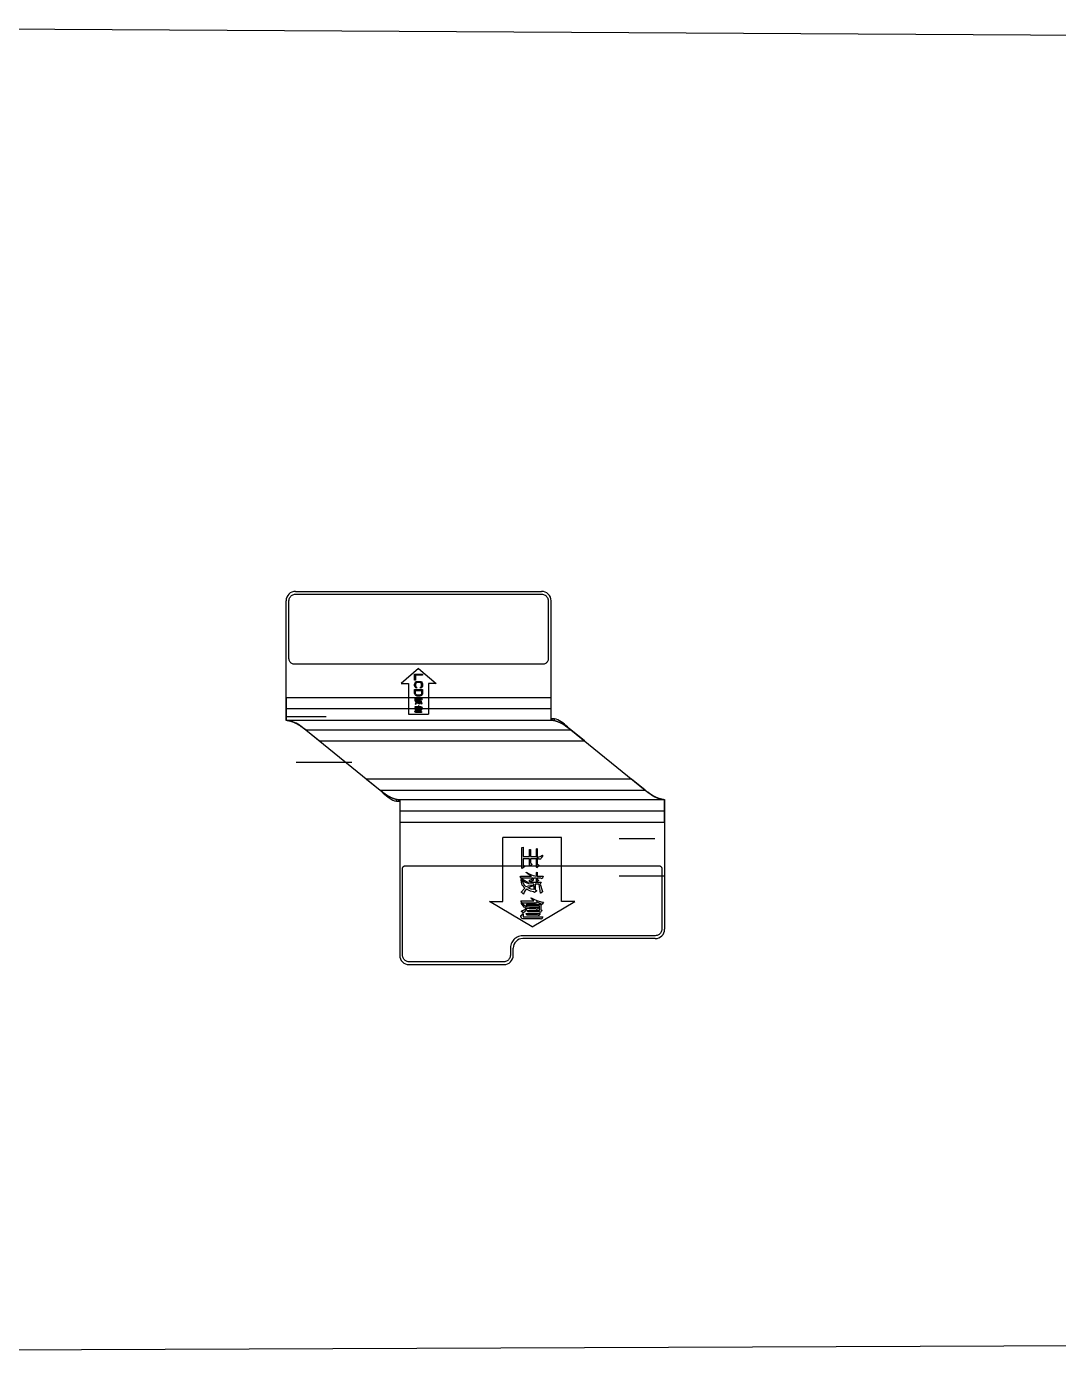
# Model space of a CAD drawing. Header units: millimetres. Extents: x 0 to 420, y 0 to 297.
# Drawn here: x 169.9 to 224.5, y 74.9 to 144.9 of the extents above; entities that cross this region are included whole.
import ezdxf

# ---------------------------------------------------------------- set-up
doc = ezdxf.new("R2010")
doc.units = ezdxf.units.MM
doc.header["$LTSCALE"] = 23.1
doc.layers.get('0').update_dxf_attribs({"linetype": 'CONTINUOUS'})
doc.layers.add('00_COSMETICS', color=7, linetype='CONTINUOUS')

msp = doc.modelspace()

# ---------------------------------------------------------------- linework, layer by layer
at = {"color": 7}
for p, q in [((147.0761, 144.8814), (292.2071, 144.031)), ((184.1648, 115.0322), (197.1648, 115.0322)), ((183.6648, 108.2082), (183.6648, 114.5322)), ((197.6648, 108.2082), (197.6648, 114.5322)), ((197.7282, 108.2082), (183.6648, 108.2082)), ((197.6648, 108.3202), (197.7282, 108.3202)), ((197.7282, 108.2082), (197.7282, 108.3202)), ((184.7093, 107.7082), (188.6269, 104.5322)), ((198.7093, 107.7082), (202.6269, 104.5322)), ((189.6043, 104.0322), (189.6043, 103.9202)), ((189.6043, 104.0322), (203.6648, 104.0322)), ((189.6648, 103.9202), (189.6043, 103.9202)), ((189.6648, 104.0322), (189.6648, 95.8082)), ((203.6648, 104.0322), (203.6648, 97.1842)), ((203.1648, 96.6842), (196.1648, 96.6842)), ((195.6648, 95.8082), (195.6648, 96.1842)), ((190.1648, 95.3082), (195.1648, 95.3082)), ((147.3596, 74.8643), (292.4847, 75.4519))]:
    msp.add_line(p, q, dxfattribs=at)
at = {"color": 2}
for p, q in [((190.6648, 110.9613), (189.7351, 110.1548)), ((190.4533, 110.3397), (190.4533, 110.6569)), ((190.4533, 110.6569), (190.8763, 110.6569)), ((190.6648, 110.9613), (191.5944, 110.1548)), ((190.8763, 110.6569), (190.8763, 110.6041)), ((189.7351, 110.1548), (190.1359, 110.1548)), ((190.1359, 110.1548), (190.1359, 108.5506)), ((190.5073, 110.3397), (190.4533, 110.3397)), ((190.4533, 110.1282), (190.4623, 110.1723)), ((190.4533, 110.0489), (190.4533, 110.1282)), ((190.4623, 110.0048), (190.4533, 110.0489)), ((190.4623, 110.1723), (190.4803, 110.2075)), ((190.4803, 109.9696), (190.4623, 110.0048)), ((190.4803, 110.2075), (190.5163, 110.2428)), ((190.5163, 109.9343), (190.4803, 109.9696)), ((190.5073, 110.6041), (190.5073, 110.3397)), ((190.8763, 110.6041), (190.5073, 110.6041)), ((190.5163, 110.1634), (190.5073, 110.1282)), ((190.5073, 110.1282), (190.5073, 110.0489)), ((190.5073, 110.0489), (190.5163, 110.0136)), ((190.5163, 110.2428), (190.5523, 110.2604)), ((190.5343, 110.1899), (190.5163, 110.1634)), ((190.5163, 110.0136), (190.5343, 109.9872)), ((190.5613, 109.9255), (190.5163, 109.9343)), ((190.5613, 110.2075), (190.5343, 110.1899)), ((190.5343, 109.9872), (190.5613, 109.9784)), ((190.5523, 110.2604), (190.5973, 110.2692)), ((190.5973, 110.2163), (190.5613, 110.2075)), ((190.5613, 109.9784), (190.5613, 109.9255)), ((190.5973, 110.2692), (190.7323, 110.2692)), ((190.7323, 110.2163), (190.5973, 110.2163)), ((190.7323, 110.2692), (190.7773, 110.2604)), ((190.7683, 110.2075), (190.7323, 110.2163)), ((190.7953, 110.1899), (190.7683, 110.2075)), ((190.7683, 109.9784), (190.7953, 109.9872)), ((190.7683, 109.9255), (190.7683, 109.9784)), ((190.8133, 109.9343), (190.7683, 109.9255)), ((190.7773, 110.2604), (190.8133, 110.2428)), ((190.8133, 110.1634), (190.7953, 110.1899)), ((190.7953, 109.9872), (190.8133, 110.0136)), ((190.8133, 110.2428), (190.8493, 110.2075)), ((190.8223, 110.1282), (190.8133, 110.1634)), ((190.8133, 110.0136), (190.8223, 110.0489)), ((190.8493, 109.9696), (190.8133, 109.9343)), ((190.8223, 110.0489), (190.8223, 110.1282)), ((190.8493, 110.2075), (190.8673, 110.1723)), ((190.8673, 110.0048), (190.8493, 109.9696)), ((190.8673, 110.1723), (190.8763, 110.1282)), ((190.8763, 110.0489), (190.8673, 110.0048)), ((190.8763, 110.1282), (190.8763, 110.0489)), ((191.1936, 110.1548), (191.1936, 108.5506)), ((191.5944, 110.1548), (191.1936, 110.1548)), ((190.4533, 109.6435), (190.4533, 109.855)), ((190.4533, 109.855), (190.8763, 109.855)), ((190.4623, 109.5994), (190.4533, 109.6435)), ((190.4803, 109.5642), (190.4623, 109.5994)), ((190.4667, 109.3447), (190.4734, 109.3514)), ((190.4801, 109.3179), (190.4667, 109.3447)), ((190.4734, 109.3514), (190.6547, 109.3514)), ((190.6748, 109.3179), (190.4801, 109.3179)), ((190.4801, 109.3044), (190.4868, 109.3111)), ((190.5003, 109.2843), (190.4801, 109.3044)), ((190.4801, 109.2843), (190.4801, 109.291)), ((190.4801, 109.291), (190.4868, 109.2843)), ((190.4868, 109.2507), (190.4801, 109.2843)), ((190.5163, 109.5289), (190.4803, 109.5642)), ((190.4868, 109.3111), (190.4935, 109.3111)), ((190.4868, 109.2843), (190.5137, 109.2373)), ((190.5003, 109.2037), (190.4868, 109.2507)), ((190.4935, 109.3111), (190.5405, 109.2776)), ((190.5405, 109.2507), (190.5003, 109.2843)), ((190.5073, 109.6435), (190.5073, 109.8021)), ((190.5073, 109.8021), (190.8223, 109.8021)), ((190.5163, 109.6083), (190.5073, 109.6435)), ((190.5137, 109.2373), (190.5338, 109.2037)), ((190.5343, 109.5818), (190.5163, 109.6083)), ((190.5523, 109.5113), (190.5163, 109.5289)), ((190.5613, 109.5642), (190.5343, 109.5818)), ((190.5405, 109.2776), (190.5808, 109.2574)), ((190.6077, 109.2239), (190.5405, 109.2507)), ((190.5973, 109.5025), (190.5523, 109.5113)), ((190.5973, 109.5554), (190.5613, 109.5642)), ((190.5674, 109.4119), (190.5674, 109.4186)), ((190.5674, 109.4186), (190.6278, 109.385)), ((190.6144, 109.3716), (190.5674, 109.4119)), ((190.5808, 109.2574), (190.6345, 109.2507)), ((190.7323, 109.5554), (190.5973, 109.5554)), ((190.7323, 109.5025), (190.5973, 109.5025)), ((190.6547, 109.3514), (190.6144, 109.3716)), ((190.6211, 109.2843), (190.6345, 109.291)), ((190.6211, 109.2776), (190.6211, 109.2843)), ((190.6278, 109.2641), (190.6211, 109.2776)), ((190.6278, 109.385), (190.6815, 109.3649)), ((190.6413, 109.2574), (190.6278, 109.2641)), ((190.6345, 109.291), (190.6547, 109.2977)), ((190.6345, 109.2507), (190.8158, 109.2507)), ((190.6681, 109.2709), (190.6413, 109.2574)), ((190.6547, 109.2977), (190.6748, 109.3179)), ((190.6815, 109.291), (190.6681, 109.2709)), ((190.6815, 109.3649), (190.7353, 109.3514)), ((190.6883, 109.3179), (190.6815, 109.291)), ((190.7353, 109.3179), (190.6883, 109.3179)), ((190.7683, 109.5642), (190.7323, 109.5554)), ((190.7773, 109.5113), (190.7323, 109.5025)), ((190.7353, 109.4119), (190.7487, 109.4186)), ((190.7353, 109.3514), (190.7353, 109.4119)), ((190.7353, 109.2574), (190.7353, 109.3179)), ((190.742, 109.2574), (190.7353, 109.2574)), ((190.7688, 109.2776), (190.742, 109.2574)), ((190.7487, 109.4186), (190.7487, 109.3514)), ((190.7487, 109.3514), (190.8494, 109.3514)), ((190.7487, 109.3179), (190.7487, 109.2977)), ((190.8091, 109.3179), (190.7487, 109.3179)), ((190.7487, 109.2977), (190.7688, 109.2843)), ((190.7953, 109.5818), (190.7683, 109.5642)), ((190.7688, 109.2843), (190.7688, 109.2776)), ((190.8133, 109.5289), (190.7773, 109.5113)), ((190.8133, 109.6083), (190.7953, 109.5818)), ((190.8158, 109.2507), (190.7957, 109.2171)), ((190.8293, 109.3044), (190.8091, 109.3179)), ((190.8223, 109.6435), (190.8133, 109.6083)), ((190.8493, 109.5642), (190.8133, 109.5289)), ((190.8223, 109.8021), (190.8223, 109.6435)), ((190.8494, 109.3514), (190.8293, 109.3044)), ((190.8673, 109.5994), (190.8493, 109.5642)), ((190.8763, 109.6435), (190.8673, 109.5994)), ((190.8763, 109.855), (190.8763, 109.6435)), ((190.1359, 108.5506), (191.1936, 108.5506)), ((190.4734, 108.9351), (190.4801, 108.9419)), ((190.4734, 108.9351), (190.5137, 108.8814)), ((190.4734, 108.68), (190.4734, 108.6934)), ((190.4734, 108.6934), (190.4868, 108.6934)), ((190.4868, 108.6531), (190.4734, 108.68)), ((190.4801, 109.0829), (190.5405, 109.15)), ((190.4935, 109.0761), (190.4801, 109.0829)), ((190.4801, 108.9419), (190.695, 108.9419)), ((190.4801, 108.9016), (190.4868, 108.9083)), ((190.5137, 108.8546), (190.4801, 108.9016)), ((190.4868, 108.9083), (190.7017, 108.9083)), ((190.4868, 108.7673), (190.4935, 108.774)), ((190.4868, 108.7606), (190.4868, 108.7673)), ((190.507, 108.7471), (190.4868, 108.7606)), ((190.4868, 108.6934), (190.4935, 108.7001)), ((190.4935, 108.6464), (190.4868, 108.6531)), ((190.507, 109.0627), (190.4935, 109.0761)), ((190.4935, 108.774), (190.5338, 108.7874)), ((190.4935, 108.7001), (190.507, 108.7203)), ((190.507, 108.6397), (190.4935, 108.6464)), ((190.5405, 109.15), (190.5003, 109.2037)), ((190.5137, 109.0493), (190.507, 109.0627)), ((190.5271, 108.7471), (190.507, 108.7471)), ((190.507, 108.7203), (190.5137, 108.727)), ((190.8024, 108.6397), (190.507, 108.6397)), ((190.5204, 109.0493), (190.5137, 109.0493)), ((190.5137, 108.8814), (190.5405, 108.8613)), ((190.5338, 108.8344), (190.5137, 108.8546)), ((190.5137, 108.727), (190.5137, 108.6733)), ((190.5137, 108.6733), (190.8427, 108.6733)), ((190.5338, 109.0829), (190.5204, 109.0493)), ((190.5405, 108.7539), (190.5271, 108.7471)), ((190.5338, 109.2037), (190.5674, 109.1769)), ((190.5473, 109.1097), (190.5338, 109.0829)), ((190.5607, 108.821), (190.5338, 108.8344)), ((190.5338, 108.7874), (190.5473, 108.8009)), ((190.5405, 108.8613), (190.5741, 108.8411)), ((190.5473, 108.7606), (190.5405, 108.7539)), ((190.5674, 109.1366), (190.5473, 109.1097)), ((190.5473, 108.8009), (190.5607, 108.821)), ((190.5741, 108.8143), (190.5473, 108.7606)), ((190.5674, 109.1769), (190.601, 109.1903)), ((190.601, 109.1164), (190.5674, 109.1366)), ((190.5674, 108.8747), (190.5741, 108.8814)), ((190.5808, 108.8546), (190.5674, 108.8747)), ((190.5741, 108.7001), (190.5674, 108.727)), ((190.5674, 108.727), (190.7957, 108.727)), ((190.5741, 108.8814), (190.8293, 108.8814)), ((190.5741, 108.8411), (190.6211, 108.8344)), ((190.6144, 108.8076), (190.5741, 108.8143)), ((190.7554, 108.7001), (190.5741, 108.7001)), ((190.789, 108.8546), (190.5808, 108.8546)), ((190.5943, 108.7539), (190.5808, 108.7807)), ((190.5808, 108.7807), (190.789, 108.7807)), ((190.5943, 109.1567), (190.6211, 109.1701)), ((190.6211, 109.1433), (190.5943, 109.1567)), ((190.789, 108.7539), (190.5943, 108.7539)), ((190.601, 109.1903), (190.6345, 109.197)), ((190.6345, 109.103), (190.601, 109.1164)), ((190.695, 109.2171), (190.6077, 109.2239)), ((190.7285, 108.8076), (190.6144, 108.8076)), ((190.6211, 109.1701), (190.6681, 109.1903)), ((190.648, 109.1366), (190.6211, 109.1433)), ((190.6211, 108.8344), (190.7688, 108.8344)), ((190.6345, 109.197), (190.695, 109.2037)), ((190.6883, 109.0896), (190.6345, 109.103)), ((190.6413, 108.9821), (190.648, 108.9889)), ((190.695, 108.9419), (190.6413, 108.9821)), ((190.695, 109.1299), (190.648, 109.1366)), ((190.648, 108.9889), (190.7017, 108.962)), ((190.6681, 109.1903), (190.695, 109.1903)), ((190.7017, 109.0761), (190.6883, 109.0896)), ((190.695, 109.2037), (190.695, 109.2171)), ((190.695, 109.1903), (190.695, 109.1299)), ((190.7353, 109.103), (190.7017, 109.0761)), ((190.7017, 108.962), (190.7621, 108.9419)), ((190.7151, 108.9016), (190.7017, 108.9083)), ((190.7151, 109.2171), (190.7151, 109.1231)), ((190.7823, 109.2171), (190.7151, 109.2171)), ((190.7151, 109.1231), (190.7353, 109.1097)), ((190.7218, 108.9016), (190.7151, 108.9016)), ((190.7353, 108.9217), (190.7218, 108.9016)), ((190.742, 108.7941), (190.7285, 108.8076)), ((190.7353, 109.1097), (190.7353, 109.103)), ((190.8091, 108.8881), (190.7353, 108.9217)), ((190.7487, 108.7941), (190.742, 108.7941)), ((190.7688, 108.8344), (190.7487, 108.7941)), ((190.7688, 108.6934), (190.7554, 108.7001)), ((190.7621, 108.9419), (190.8158, 108.9217)), ((190.7755, 108.6934), (190.7688, 108.6934)), ((190.7957, 108.727), (190.7755, 108.6934)), ((190.8024, 109.0694), (190.7823, 109.2171)), ((190.789, 108.7807), (190.789, 108.8546)), ((190.7957, 108.7471), (190.789, 108.7539)), ((190.7957, 109.2171), (190.836, 109.0963)), ((190.8024, 108.7471), (190.7957, 108.7471)), ((190.8091, 109.0694), (190.8024, 109.0694)), ((190.8225, 108.7807), (190.8024, 108.7471)), ((190.8158, 108.633), (190.8024, 108.6397)), ((190.836, 109.0896), (190.8091, 109.0694)), ((190.8225, 108.8814), (190.8091, 108.8881)), ((190.8225, 108.8814), (190.8091, 108.8546)), ((190.8091, 108.8546), (190.8091, 108.7874)), ((190.8091, 108.7874), (190.8293, 108.7807)), ((190.8158, 108.9217), (190.8561, 108.915)), ((190.8225, 108.633), (190.8158, 108.633)), ((190.8293, 108.7807), (190.8225, 108.7807)), ((190.8427, 108.6733), (190.8225, 108.633)), ((190.8561, 108.915), (190.8293, 108.8814)), ((190.836, 109.0963), (190.836, 109.0896)), ((185.7799, 108.3995), (183.6648, 108.3995)), ((187.1361, 105.9821), (184.1903, 105.9821)), ((198.2224, 102.0201), (195.1071, 102.0201)), ((195.1071, 98.646), (195.1071, 102.0201)), ((198.2224, 98.646), (198.2224, 102.0201)), ((201.2536, 101.9647), (203.1458, 101.9647)), ((196.1224, 101.4936), (196.1862, 101.5149)), ((196.1224, 100.4088), (196.1224, 101.4936)), ((196.1862, 101.5149), (196.1862, 101.0257)), ((196.1862, 101.0257), (196.5265, 101.0257)), ((196.5265, 100.898), (196.1862, 100.898)), ((196.1862, 100.898), (196.1862, 100.579)), ((196.5265, 101.3872), (196.569, 101.3872)), ((196.5265, 101.0257), (196.5265, 101.3872)), ((196.5265, 100.5365), (196.5265, 100.898)), ((196.569, 101.3872), (196.569, 101.0257)), ((196.569, 101.0257), (196.8881, 101.0257)), ((196.8881, 100.898), (196.569, 100.898)), ((196.569, 100.898), (196.569, 100.6853)), ((196.8881, 101.4298), (196.9306, 101.4511)), ((196.8881, 101.0257), (196.8881, 101.4298)), ((196.8881, 100.4514), (196.8881, 100.898)), ((196.9306, 101.4511), (196.9306, 100.6428)), ((196.9519, 100.9619), (196.9732, 100.9831)), ((196.9732, 100.9193), (196.9519, 100.9619)), ((196.9732, 100.9831), (197.0157, 101.0044)), ((197.0157, 100.8768), (196.9732, 100.9193)), ((197.0157, 101.0044), (197.0795, 101.0257)), ((197.1008, 100.8768), (197.0157, 100.8768)), ((197.0795, 101.0257), (197.2071, 101.0895)), ((197.1221, 100.898), (197.1008, 100.8768)), ((197.1646, 100.9619), (197.1221, 100.898)), ((197.2284, 101.0682), (197.1646, 100.9619)), ((197.2071, 101.0895), (197.2284, 101.0682)), ((196.1436, 100.3876), (196.1224, 100.4088)), ((196.2713, 100.4939), (196.1436, 100.3876)), ((196.1862, 100.579), (196.2713, 100.5152)), ((196.2713, 100.5152), (196.2713, 100.4939)), ((196.3563, 100.1961), (196.5478, 100.0898)), ((196.3563, 100.1749), (196.3563, 100.1961)), ((196.5052, 100.0472), (196.3563, 100.1749)), ((196.5478, 100.5152), (196.5265, 100.5365)), ((196.6541, 100.6003), (196.5478, 100.5152)), ((196.569, 100.6853), (196.6541, 100.6215)), ((196.6541, 100.6215), (196.6541, 100.6003)), ((196.9094, 100.4301), (196.8881, 100.4514)), ((196.8881, 100.1749), (196.9306, 100.1961)), ((196.8881, 99.9834), (196.8881, 100.1749)), ((197.0157, 100.5365), (196.9094, 100.4301)), ((196.9306, 100.6428), (197.0157, 100.5577)), ((196.9306, 100.1961), (196.9306, 99.9834)), ((197.0157, 100.5577), (197.0157, 100.5365)), ((196.0373, 99.9622), (196.0586, 99.9834)), ((196.0798, 99.8771), (196.0373, 99.9622)), ((196.0586, 99.9834), (196.6328, 99.9834)), ((196.6967, 99.8771), (196.0798, 99.8771)), ((196.0798, 99.8345), (196.1011, 99.8558)), ((196.1436, 99.7707), (196.0798, 99.8345)), ((196.0798, 99.792), (196.1011, 99.7707)), ((196.0798, 99.7707), (196.0798, 99.792)), ((196.1011, 99.6644), (196.0798, 99.7707)), ((196.1011, 99.8558), (196.1224, 99.8558)), ((196.1011, 99.7707), (196.1862, 99.6219)), ((196.1436, 99.5155), (196.1011, 99.6644)), ((196.1224, 99.8558), (196.2713, 99.7495)), ((196.2713, 99.6644), (196.1436, 99.7707)), ((196.2713, 99.3453), (196.1436, 99.5155)), ((196.1862, 99.6219), (196.25, 99.5155)), ((196.25, 99.5155), (196.3563, 99.4304)), ((196.2713, 99.7495), (196.3989, 99.6857)), ((196.484, 99.5793), (196.2713, 99.6644)), ((196.3563, 99.4304), (196.4627, 99.473)), ((196.3989, 99.6857), (196.569, 99.6644)), ((196.4627, 99.473), (196.569, 99.4942)), ((196.7605, 99.558), (196.484, 99.5793)), ((196.6328, 99.9834), (196.5052, 100.0472)), ((196.5265, 99.7707), (196.569, 99.792)), ((196.5265, 99.7495), (196.5265, 99.7707)), ((196.5478, 99.7069), (196.5265, 99.7495)), ((196.5265, 99.4092), (196.6754, 99.473)), ((196.5478, 100.0898), (196.7179, 100.026)), ((196.5903, 99.6857), (196.5478, 99.7069)), ((196.569, 99.792), (196.6328, 99.8133)), ((196.569, 99.6644), (197.1433, 99.6644)), ((196.569, 99.4942), (196.7605, 99.5155)), ((196.6754, 99.7282), (196.5903, 99.6857)), ((196.6328, 99.8133), (196.6967, 99.8771)), ((196.7179, 99.792), (196.6754, 99.7282)), ((196.6754, 99.473), (196.7605, 99.473)), ((196.7179, 100.026), (196.8881, 99.9834)), ((196.7392, 99.8771), (196.7179, 99.792)), ((196.8881, 99.8771), (196.7392, 99.8771)), ((196.7605, 99.5155), (196.7605, 99.558)), ((196.7605, 99.473), (196.7605, 99.2815)), ((197.037, 99.558), (196.8243, 99.558)), ((196.8243, 99.558), (196.8243, 99.2603)), ((196.8881, 99.6857), (196.8881, 99.8771)), ((196.9094, 99.6857), (196.8881, 99.6857)), ((196.9944, 99.7495), (196.9094, 99.6857)), ((196.9306, 99.9834), (197.2497, 99.9834)), ((197.1221, 99.8771), (196.9306, 99.8771)), ((196.9306, 99.8771), (196.9306, 99.8133)), ((196.9306, 99.8133), (196.9944, 99.7707)), ((196.9944, 99.7707), (196.9944, 99.7495)), ((197.1008, 99.0901), (197.037, 99.558)), ((197.1433, 99.6644), (197.0795, 99.558)), ((197.0795, 99.558), (197.2071, 99.1752)), ((197.1859, 99.8345), (197.1221, 99.8771)), ((197.2497, 99.9834), (197.1859, 99.8345)), ((201.2536, 99.9983), (203.6648, 99.9983)), ((196.0798, 99.1326), (196.2713, 99.3453)), ((196.1224, 99.1114), (196.0798, 99.1326)), ((196.1649, 99.0688), (196.1224, 99.1114)), ((196.1862, 99.0263), (196.1649, 99.0688)), ((196.2075, 99.0263), (196.1862, 99.0263)), ((196.25, 99.1326), (196.2075, 99.0263)), ((196.2925, 99.2177), (196.25, 99.1326)), ((196.3563, 99.3028), (196.2925, 99.2177)), ((196.4627, 99.239), (196.3563, 99.3028)), ((196.4414, 99.3666), (196.5265, 99.4092)), ((196.5265, 99.3241), (196.4414, 99.3666)), ((196.569, 99.1965), (196.4627, 99.239)), ((196.6116, 99.3028), (196.5265, 99.3241)), ((196.7392, 99.1539), (196.569, 99.1965)), ((196.5903, 98.8136), (196.6116, 98.8349)), ((196.7605, 98.686), (196.5903, 98.8136)), ((196.7605, 99.2815), (196.6116, 99.3028)), ((196.6116, 98.8349), (196.7817, 98.7498)), ((196.7817, 99.1114), (196.7392, 99.1539)), ((196.8881, 99.1965), (196.7817, 99.1114)), ((196.7817, 98.7498), (196.9732, 98.686)), ((196.8243, 99.2603), (196.8881, 99.2177)), ((196.8881, 99.2177), (196.8881, 99.1965)), ((197.1221, 99.0901), (197.1008, 99.0901)), ((197.2071, 99.1539), (197.1221, 99.0901)), ((197.2071, 99.1752), (197.2071, 99.1539)), ((194.4118, 98.646), (195.1071, 98.646)), ((196.6648, 97.3133), (194.4118, 98.646)), ((196.0586, 98.6647), (196.0798, 98.686)), ((196.1862, 98.4945), (196.0586, 98.6647)), ((196.0798, 98.686), (196.7605, 98.686)), ((196.0798, 98.5584), (196.1011, 98.5796)), ((196.1862, 98.4095), (196.0798, 98.5584)), ((196.1011, 98.5796), (196.7817, 98.5796)), ((196.1011, 98.133), (196.1224, 98.1542)), ((196.1011, 98.1117), (196.1011, 98.133)), ((196.1649, 98.0692), (196.1011, 98.1117)), ((196.1224, 98.1542), (196.25, 98.1968)), ((196.2287, 98.0692), (196.1649, 98.0692)), ((196.1862, 98.4945), (196.2713, 98.4307)), ((196.25, 98.3457), (196.1862, 98.4095)), ((196.2713, 98.0904), (196.2287, 98.0692)), ((196.3351, 98.3031), (196.25, 98.3457)), ((196.25, 98.1968), (196.2925, 98.2393)), ((196.2713, 98.4307), (196.3776, 98.3669)), ((196.2925, 98.1117), (196.2713, 98.0904)), ((196.2925, 98.2393), (196.3351, 98.3031)), ((196.3776, 98.2819), (196.2925, 98.1117)), ((196.3563, 98.4733), (196.3776, 98.4945)), ((196.3989, 98.4095), (196.3563, 98.4733)), ((196.3776, 98.4945), (197.1859, 98.4945)), ((196.3776, 98.3669), (196.5265, 98.3457)), ((196.5052, 98.2606), (196.3776, 98.2819)), ((197.0582, 98.4095), (196.3989, 98.4095)), ((196.3989, 98.1755), (197.0582, 98.1755)), ((196.4414, 98.0904), (196.3989, 98.1755)), ((197.0582, 98.0904), (196.4414, 98.0904)), ((196.8668, 98.2606), (196.5052, 98.2606)), ((196.5265, 98.3457), (196.9944, 98.3457)), ((196.6648, 97.3133), (198.9177, 98.646)), ((196.8243, 98.5584), (196.7817, 98.5796)), ((196.8455, 98.5584), (196.8243, 98.5584)), ((196.8881, 98.6222), (196.8455, 98.5584)), ((196.9094, 98.218), (196.8668, 98.2606)), ((197.1221, 98.5158), (196.8881, 98.6222)), ((196.9306, 98.218), (196.9094, 98.218)), ((196.9944, 98.3457), (196.9306, 98.218)), ((196.9732, 98.686), (197.1433, 98.6222)), ((197.0582, 98.1755), (197.0582, 98.4095)), ((197.0795, 98.0692), (197.0582, 98.0904)), ((197.1008, 98.0692), (197.0795, 98.0692)), ((197.1646, 98.1755), (197.1008, 98.0692)), ((197.1646, 98.4945), (197.1221, 98.5158)), ((197.1646, 98.4945), (197.1221, 98.4095)), ((197.1221, 98.4095), (197.1221, 98.1968)), ((197.1221, 98.1968), (197.1859, 98.1755)), ((197.1433, 98.6222), (197.2709, 98.6009)), ((197.1859, 98.1755), (197.1646, 98.1755)), ((197.2709, 98.6009), (197.1859, 98.4945)), ((198.9177, 98.646), (198.2224, 98.646)), ((196.0586, 97.899), (196.1011, 97.899)), ((196.0586, 97.8565), (196.0586, 97.899)), ((196.1011, 97.7714), (196.0586, 97.8565)), ((196.1011, 97.899), (196.1224, 97.9203)), ((196.1224, 97.7501), (196.1011, 97.7714)), ((196.1224, 97.9203), (196.1649, 97.9841)), ((196.1649, 97.7288), (196.1224, 97.7501)), ((196.1649, 97.9841), (196.1862, 98.0053)), ((197.1008, 97.7288), (196.1649, 97.7288)), ((196.1862, 98.0053), (196.1862, 97.8352)), ((196.1862, 97.8352), (197.2284, 97.8352)), ((196.3563, 98.0053), (197.0795, 98.0053)), ((196.3776, 97.9203), (196.3563, 98.0053)), ((196.9519, 97.9203), (196.3776, 97.9203)), ((196.9944, 97.899), (196.9519, 97.9203)), ((197.0157, 97.899), (196.9944, 97.899)), ((197.0795, 98.0053), (197.0157, 97.899)), ((197.1433, 97.7076), (197.1008, 97.7288)), ((197.1646, 97.7076), (197.1433, 97.7076)), ((197.2284, 97.8352), (197.1646, 97.7076))]:
    msp.add_line(p, q, dxfattribs=at)
at = {"color": 9}
for p, q in [((197.6648, 108.8202), (183.6648, 108.8202)), ((197.8499, 108.1901), (197.8499, 108.298)), ((184.7093, 107.7082), (198.7093, 107.7082)), ((188.6269, 104.5322), (202.6269, 104.5322)), ((189.4796, 104.0517), (189.4796, 103.9441)), ((203.6648, 103.4202), (189.6648, 103.4202))]:
    msp.add_line(p, q, dxfattribs=at)
at = {"color": 7}
for points in [[(183.7282, 108.2082), (183.7436, 108.2076), (183.761, 108.206), (183.7803, 108.2032), (183.8015, 108.1996), (183.8247, 108.1952), (183.8499, 108.1901)], [(184.7093, 107.7082), (184.6233, 107.7731), (184.5374, 107.8369), (184.4515, 107.8984), (184.3656, 107.9567), (184.2796, 108.011), (184.1935, 108.0601), (184.1077, 108.1031), (184.0218, 108.1396), (183.9359, 108.1687), (183.8499, 108.1901)], [(197.7282, 108.3202), (197.7441, 108.3195), (197.7618, 108.3173), (197.7812, 108.3139), (197.8024, 108.3094), (197.8253, 108.3041), (197.8499, 108.298)], [(197.8499, 108.1901), (197.8247, 108.1952), (197.8015, 108.1996), (197.7803, 108.2032), (197.761, 108.206), (197.7436, 108.2076), (197.7282, 108.2082)], [(198.7093, 107.7082), (198.6233, 107.7877), (198.5374, 107.8657), (198.4515, 107.941), (198.3656, 108.0124), (198.2796, 108.0788), (198.1935, 108.1389), (198.1077, 108.1916), (198.0218, 108.2362), (197.9359, 108.2719), (197.8499, 108.298)], [(198.7093, 107.7082), (198.6233, 107.7731), (198.5374, 107.8369), (198.4515, 107.8984), (198.3656, 107.9567), (198.2796, 108.011), (198.1935, 108.0601), (198.1077, 108.1031), (198.0218, 108.1396), (197.9359, 108.1687), (197.8499, 108.1901)], [(188.6269, 104.5322), (188.7122, 104.4534), (188.7975, 104.376), (188.8827, 104.3012), (188.9679, 104.2302), (189.0533, 104.1641), (189.1386, 104.1042), (189.2238, 104.0515), (189.309, 104.0068), (189.3943, 103.9708), (189.4796, 103.9441)], [(188.6269, 104.5322), (188.7122, 104.4678), (188.7975, 104.4046), (188.8827, 104.3435), (188.9679, 104.2855), (189.0533, 104.2315), (189.1386, 104.1825), (189.2238, 104.1395), (189.3091, 104.1029), (189.3943, 104.0735), (189.4796, 104.0517)], [(202.6269, 104.5322), (202.7122, 104.4678), (202.7975, 104.4046), (202.8827, 104.3435), (202.9679, 104.2855), (203.0533, 104.2315), (203.1386, 104.1825), (203.2238, 104.1395), (203.3091, 104.1029), (203.3943, 104.0735), (203.4796, 104.0517)], [(189.4796, 104.0517), (189.5056, 104.0463), (189.5295, 104.0416), (189.5513, 104.0376), (189.571, 104.0347), (189.5887, 104.0329), (189.6043, 104.0322)], [(189.6043, 103.9202), (189.5882, 103.921), (189.5702, 103.9234), (189.5503, 103.927), (189.5286, 103.9318), (189.505, 103.9376), (189.4796, 103.9441)], [(203.6043, 104.0322), (203.5887, 104.0329), (203.571, 104.0347), (203.5513, 104.0376), (203.5295, 104.0416), (203.5056, 104.0463), (203.4796, 104.0517)]]:
    msp.add_lwpolyline(points, dxfattribs=at)
for centre, start, end in [((184.1648, 114.5322), 90, 180), ((197.1648, 114.5322), 0, 90), ((196.1648, 96.1842), 90, 180), ((203.1648, 97.1842), 270, 360), ((190.1648, 95.8082), 180, 270), ((195.1648, 95.8082), 270, 360)]:
    msp.add_arc(centre, 0.5, start, end, dxfattribs=at)
at = {"layer": '00_COSMETICS', "color": 6}
for p, q in [((184.1648, 114.8822), (197.1648, 114.8822)), ((183.8148, 111.4822), (183.8148, 114.5322)), ((197.5148, 114.5322), (197.5148, 111.4822)), ((197.2148, 111.1822), (184.1148, 111.1822)), ((189.8148, 95.8082), (189.8148, 100.3842)), ((189.9648, 100.5342), (203.3648, 100.5342)), ((203.5148, 100.3842), (203.5148, 97.1842)), ((203.1648, 96.8342), (196.1648, 96.8342)), ((195.5148, 96.1842), (195.5148, 95.8082)), ((195.1648, 95.4582), (190.1648, 95.4582))]:
    msp.add_line(p, q, dxfattribs=at)
at = {"layer": '00_COSMETICS', "color": 7}
for p, q in [((183.6648, 109.3995), (183.6648, 108.2082)), ((197.6648, 109.3995), (183.6648, 109.3995)), ((197.6648, 108.2082), (197.6648, 109.3995)), ((183.7597, 108.2061), (183.7628, 108.2057)), ((183.7628, 108.2057), (183.766, 108.2053)), ((183.766, 108.2053), (183.7694, 108.2048)), ((183.7694, 108.2048), (183.7728, 108.2043)), ((183.7779, 108.2036), (183.7834, 108.2027)), ((183.7834, 108.2027), (183.7984, 108.2001)), ((183.7984, 108.2001), (183.8068, 108.1986)), ((183.8068, 108.1986), (183.8176, 108.1965)), ((183.8176, 108.1965), (183.8375, 108.1926)), ((183.8375, 108.1926), (183.8499, 108.1901)), ((183.9345, 108.1691), (183.9379, 108.1681)), ((184.0197, 108.1403), (184.0242, 108.1386)), ((184.1054, 108.1042), (184.1098, 108.1022)), ((184.1834, 108.0655), (184.195, 108.0593)), ((184.3538, 107.9644), (184.3675, 107.9555)), ((184.3675, 107.9555), (184.3839, 107.9446)), ((184.3839, 107.9446), (184.4003, 107.9336)), ((184.4003, 107.9336), (184.4167, 107.9224)), ((184.4167, 107.9224), (184.4331, 107.9112)), ((184.4331, 107.9112), (184.4495, 107.8998)), ((184.4495, 107.8998), (184.4622, 107.8908)), ((184.4622, 107.8908), (184.4783, 107.8795)), ((184.4783, 107.8795), (184.4944, 107.868)), ((184.4944, 107.868), (184.5107, 107.8562)), ((184.5107, 107.8562), (184.527, 107.8444)), ((184.527, 107.8444), (184.5482, 107.8289)), ((184.5482, 107.8289), (184.5725, 107.811)), ((197.7282, 108.2082), (197.6648, 108.2082)), ((197.8104, 108.1979), (197.7998, 108.1999)), ((197.8213, 108.1958), (197.8104, 108.1979)), ((197.8382, 108.1924), (197.8213, 108.1958)), ((197.8499, 108.1901), (197.8382, 108.1924)), ((184.5725, 107.811), (184.5969, 107.7929)), ((184.5969, 107.7929), (184.6212, 107.7747)), ((184.6212, 107.7747), (184.651, 107.7523)), ((184.7093, 107.7082), (185.4239, 107.1289)), ((185.4239, 107.1289), (199.4239, 107.1289)), ((198.7093, 107.7082), (198.6556, 107.7488)), ((199.4239, 107.1289), (198.7093, 107.7082)), ((187.9123, 105.1115), (188.6269, 104.5322)), ((201.9123, 105.1115), (187.9123, 105.1115)), ((202.6269, 104.5322), (201.9123, 105.1115)), ((188.6269, 104.5322), (188.6802, 104.4919)), ((202.6517, 104.5135), (202.6269, 104.5322)), ((202.693, 104.4823), (202.6517, 104.5135)), ((202.7223, 104.4602), (202.693, 104.4823)), ((202.7465, 104.4422), (202.7223, 104.4602)), ((202.7706, 104.4243), (202.7465, 104.4422)), ((202.7867, 104.4125), (202.7706, 104.4243)), ((202.8078, 104.397), (202.7867, 104.4125)), ((202.8239, 104.3853), (202.8078, 104.397)), ((202.8401, 104.3737), (202.8239, 104.3853)), ((202.856, 104.3623), (202.8401, 104.3737)), ((202.872, 104.351), (202.856, 104.3623)), ((202.8846, 104.3421), (202.872, 104.351)), ((202.9009, 104.3308), (202.8846, 104.3421)), ((202.9172, 104.3196), (202.9009, 104.3308)), ((189.4796, 104.0517), (189.4969, 104.0481)), ((189.4969, 104.0481), (189.5135, 104.0447)), ((189.5135, 104.0447), (189.5241, 104.0426)), ((189.5241, 104.0426), (189.5345, 104.0406)), ((189.6043, 104.0322), (189.6648, 104.0322)), ((189.6648, 104.0322), (189.6648, 102.8409)), ((202.9334, 104.3085), (202.9172, 104.3196)), ((202.9497, 104.2975), (202.9334, 104.3085)), ((202.966, 104.2867), (202.9497, 104.2975)), ((202.9811, 104.2769), (202.966, 104.2867)), ((203.1487, 104.1772), (203.1372, 104.1833)), ((203.2261, 104.1385), (203.2217, 104.1405)), ((203.3111, 104.1022), (203.3067, 104.1039)), ((203.3957, 104.0731), (203.3923, 104.0742)), ((203.5146, 104.0445), (203.4796, 104.0517)), ((203.5227, 104.0429), (203.5146, 104.0445)), ((203.5331, 104.0409), (203.5227, 104.0429)), ((203.5476, 104.0383), (203.5331, 104.0409)), ((203.5537, 104.0373), (203.5476, 104.0383)), ((203.5624, 104.0359), (203.559, 104.0364)), ((203.5658, 104.0354), (203.5624, 104.0359)), ((203.5691, 104.035), (203.5658, 104.0354)), ((203.5722, 104.0346), (203.5691, 104.035)), ((203.6648, 102.8409), (203.6648, 104.0322)), ((189.6648, 102.8409), (203.6648, 102.8409))]:
    msp.add_line(p, q, dxfattribs=at)
at = {"layer": '00_COSMETICS', "color": 6}
for points in [[(183.8148, 114.5322), (183.8188, 114.5825), (183.8284, 114.6291), (183.8438, 114.6721), (183.8642, 114.7115), (183.8887, 114.7474), (183.9173, 114.7797), (183.9495, 114.8083), (183.9855, 114.8328), (184.0249, 114.8532), (184.0678, 114.8686), (184.1145, 114.8782), (184.1648, 114.8822)], [(197.1648, 114.8822), (197.215, 114.8782), (197.2617, 114.8686), (197.3046, 114.8532), (197.344, 114.8328), (197.38, 114.8083), (197.4122, 114.7797), (197.4408, 114.7474), (197.4653, 114.7115), (197.4857, 114.6721), (197.5011, 114.6291), (197.5107, 114.5825), (197.5148, 114.5322)], [(184.1148, 111.1822), (184.0717, 111.1857), (184.0317, 111.1939), (183.9948, 111.2071), (183.9611, 111.2246), (183.9303, 111.2456), (183.9026, 111.2701), (183.8781, 111.2978), (183.8571, 111.3286), (183.8397, 111.3623), (183.8265, 111.3992), (183.8182, 111.4391), (183.8148, 111.4822)], [(197.5148, 111.4822), (197.5113, 111.4391), (197.503, 111.3992), (197.4898, 111.3623), (197.4724, 111.3286), (197.4514, 111.2978), (197.4269, 111.2701), (197.3992, 111.2456), (197.3684, 111.2246), (197.3347, 111.2071), (197.2978, 111.1939), (197.2579, 111.1857), (197.2148, 111.1822)], [(189.8148, 100.3842), (189.8156, 100.399), (189.8178, 100.4135), (189.8213, 100.4278), (189.8261, 100.4417), (189.8324, 100.4549), (189.84, 100.4675), (189.8488, 100.4793), (189.8588, 100.4902), (189.8697, 100.5002), (189.8815, 100.509), (189.8941, 100.5166), (189.9073, 100.5229), (189.9212, 100.5277), (189.9355, 100.5312), (189.95, 100.5333), (189.9648, 100.5342)], [(203.3648, 100.5342), (203.3795, 100.5334), (203.394, 100.5312), (203.4083, 100.5277), (203.4222, 100.5229), (203.4355, 100.5166), (203.4481, 100.509), (203.4599, 100.5002), (203.4708, 100.4902), (203.4807, 100.4793), (203.4895, 100.4675), (203.4971, 100.4549), (203.5034, 100.4416), (203.5082, 100.4278), (203.5117, 100.4135), (203.5139, 100.399), (203.5148, 100.3842)], [(196.1648, 96.8342), (196.0872, 96.8293), (196.0133, 96.8163), (195.9427, 96.7951), (195.8761, 96.7666), (195.8145, 96.7318), (195.7575, 96.6909), (195.7052, 96.6439), (195.6582, 96.5915), (195.6172, 96.5346), (195.5824, 96.4729), (195.5539, 96.4064), (195.5327, 96.3358), (195.5197, 96.2618), (195.5148, 96.1842)], [(203.5148, 97.1842), (203.5107, 97.1339), (203.5011, 97.0873), (203.4857, 97.0443), (203.4653, 97.005), (203.4408, 96.969), (203.4122, 96.9367), (203.38, 96.9082), (203.344, 96.8836), (203.3046, 96.8633), (203.2617, 96.8479), (203.215, 96.8383), (203.1648, 96.8342)], [(190.1648, 95.4582), (190.1145, 95.4623), (190.0678, 95.4719), (190.0249, 95.4873), (189.9855, 95.5076), (189.9495, 95.5322), (189.9173, 95.5607), (189.8887, 95.593), (189.8642, 95.629), (189.8438, 95.6683), (189.8284, 95.7113), (189.8188, 95.7579), (189.8148, 95.8082)], [(195.5148, 95.8082), (195.5107, 95.7579), (195.5011, 95.7113), (195.4857, 95.6683), (195.4653, 95.629), (195.4408, 95.593), (195.4122, 95.5607), (195.38, 95.5322), (195.344, 95.5076), (195.3046, 95.4873), (195.2617, 95.4719), (195.215, 95.4623), (195.1648, 95.4582)]]:
    msp.add_lwpolyline(points, dxfattribs=at)
at = {"layer": '00_COSMETICS', "color": 7}
for points in [[(183.7728, 108.2043), (183.7762, 108.2038), (183.7779, 108.2036)], [(183.8499, 108.1901), (183.8583, 108.1884), (183.8668, 108.1865), (183.8753, 108.1846), (183.8837, 108.1826), (183.8922, 108.1806), (183.9006, 108.1784), (183.9091, 108.1762), (183.9176, 108.1739), (183.926, 108.1715), (183.9345, 108.1691)], [(183.9379, 108.1681), (183.9461, 108.1656), (183.9543, 108.1631), (183.9625, 108.1605), (183.9707, 108.1578), (183.9788, 108.1551), (183.987, 108.1523), (183.9952, 108.1494), (184.0034, 108.1464), (184.0116, 108.1434), (184.0197, 108.1403)], [(184.0242, 108.1386), (184.0323, 108.1355), (184.0404, 108.1323), (184.0485, 108.129), (184.0566, 108.1256), (184.0647, 108.1222), (184.0729, 108.1187), (184.081, 108.1152), (184.0892, 108.1116), (184.0973, 108.1079), (184.1054, 108.1042)], [(184.1098, 108.1022), (184.118, 108.0983), (184.1261, 108.0944), (184.1343, 108.0904), (184.1425, 108.0864), (184.1507, 108.0823), (184.1589, 108.0782), (184.1671, 108.074), (184.1752, 108.0698), (184.1834, 108.0655)], [(184.195, 108.0593), (184.2071, 108.0527), (184.2192, 108.046), (184.2312, 108.0392), (184.2433, 108.0323), (184.2554, 108.0253), (184.2675, 108.0182), (184.2796, 108.011), (184.2902, 108.0045), (184.3008, 107.998), (184.3114, 107.9914), (184.322, 107.9848), (184.3326, 107.9781), (184.3432, 107.9713), (184.3538, 107.9644)], [(197.7998, 108.1999), (197.7947, 108.2008), (197.7896, 108.2017), (197.7846, 108.2025), (197.7797, 108.2033), (197.7749, 108.204), (197.7702, 108.2047), (197.7656, 108.2053), (197.761, 108.2059), (197.7566, 108.2064), (197.7522, 108.2069), (197.748, 108.2073), (197.7438, 108.2076), (197.7398, 108.2079), (197.7358, 108.2081), (197.7319, 108.2082), (197.7282, 108.2082)], [(198.6556, 107.7488), (198.6287, 107.769), (198.6019, 107.7892), (198.575, 107.8091), (198.5481, 107.829), (198.5213, 107.8486), (198.4944, 107.868), (198.4676, 107.8871), (198.4407, 107.9059), (198.4139, 107.9244), (198.387, 107.9425), (198.3601, 107.9603), (198.3333, 107.9776), (198.3064, 107.9945), (198.2796, 108.011), (198.2527, 108.0269), (198.2259, 108.0423), (198.199, 108.0571), (198.1722, 108.0714), (198.1453, 108.085), (198.1184, 108.0981), (198.0916, 108.1105), (198.0647, 108.1222), (198.0379, 108.1333), (198.011, 108.1436), (197.9842, 108.1532), (197.9573, 108.1621), (197.9304, 108.1703), (197.9036, 108.1777), (197.8767, 108.1843), (197.8499, 108.1901)], [(184.651, 107.7523), (184.701, 107.7145), (184.7093, 107.7082)], [(188.6802, 104.4919), (188.7068, 104.4719), (188.7335, 104.4519), (188.7601, 104.4321), (188.7868, 104.4124), (188.8134, 104.3929), (188.8401, 104.3737), (188.8667, 104.3547), (188.8934, 104.336), (188.92, 104.3176), (188.9467, 104.2996), (188.9733, 104.2819), (189, 104.2647), (189.0266, 104.2479), (189.0533, 104.2315), (189.0799, 104.2156), (189.1066, 104.2003), (189.1332, 104.1855), (189.1599, 104.1713), (189.1865, 104.1576), (189.2131, 104.1445), (189.2398, 104.1321), (189.2664, 104.1204), (189.2931, 104.1093), (189.3197, 104.0989), (189.3464, 104.0892), (189.373, 104.0802), (189.3997, 104.0719), (189.4263, 104.0644), (189.453, 104.0577), (189.4796, 104.0517)], [(189.5345, 104.0406), (189.5395, 104.0397), (189.5445, 104.0388), (189.5493, 104.038), (189.5541, 104.0372), (189.5588, 104.0364), (189.5634, 104.0358), (189.5679, 104.0351), (189.5724, 104.0345), (189.5767, 104.034), (189.5809, 104.0336), (189.5851, 104.0332), (189.5891, 104.0328), (189.5931, 104.0326), (189.5969, 104.0324), (189.6007, 104.0323), (189.6043, 104.0322)], [(203.1372, 104.1833), (203.1252, 104.1899), (203.1132, 104.1966), (203.1012, 104.2033), (203.0892, 104.2102), (203.0772, 104.2172), (203.0652, 104.2243), (203.0533, 104.2315), (203.0412, 104.2388), (203.0292, 104.2463), (203.0172, 104.2538), (203.0051, 104.2614), (202.9931, 104.2691), (202.9811, 104.2769)], [(203.2217, 104.1405), (203.2136, 104.1443), (203.2055, 104.1482), (203.1974, 104.1522), (203.1893, 104.1562), (203.1812, 104.1603), (203.173, 104.1644), (203.1649, 104.1686), (203.1568, 104.1729), (203.1487, 104.1772)], [(203.3067, 104.1039), (203.2986, 104.1071), (203.2906, 104.1103), (203.2825, 104.1136), (203.2745, 104.1169), (203.2664, 104.1204), (203.2584, 104.1239), (203.2503, 104.1274), (203.2422, 104.131), (203.2341, 104.1347), (203.2261, 104.1385)], [(203.3923, 104.0742), (203.3841, 104.0767), (203.376, 104.0792), (203.3679, 104.0819), (203.3598, 104.0846), (203.3517, 104.0873), (203.3436, 104.0902), (203.3354, 104.0931), (203.3273, 104.096), (203.3192, 104.0991), (203.3111, 104.1022)], [(203.4796, 104.0517), (203.4712, 104.0535), (203.4628, 104.0554), (203.4544, 104.0573), (203.446, 104.0594), (203.4377, 104.0615), (203.4293, 104.0637), (203.4209, 104.0659), (203.4125, 104.0682), (203.4041, 104.0707), (203.3957, 104.0731)], [(203.559, 104.0364), (203.5555, 104.037), (203.5537, 104.0373)]]:
    msp.add_lwpolyline(points, dxfattribs=at)

doc.saveas('drawing.dxf')
